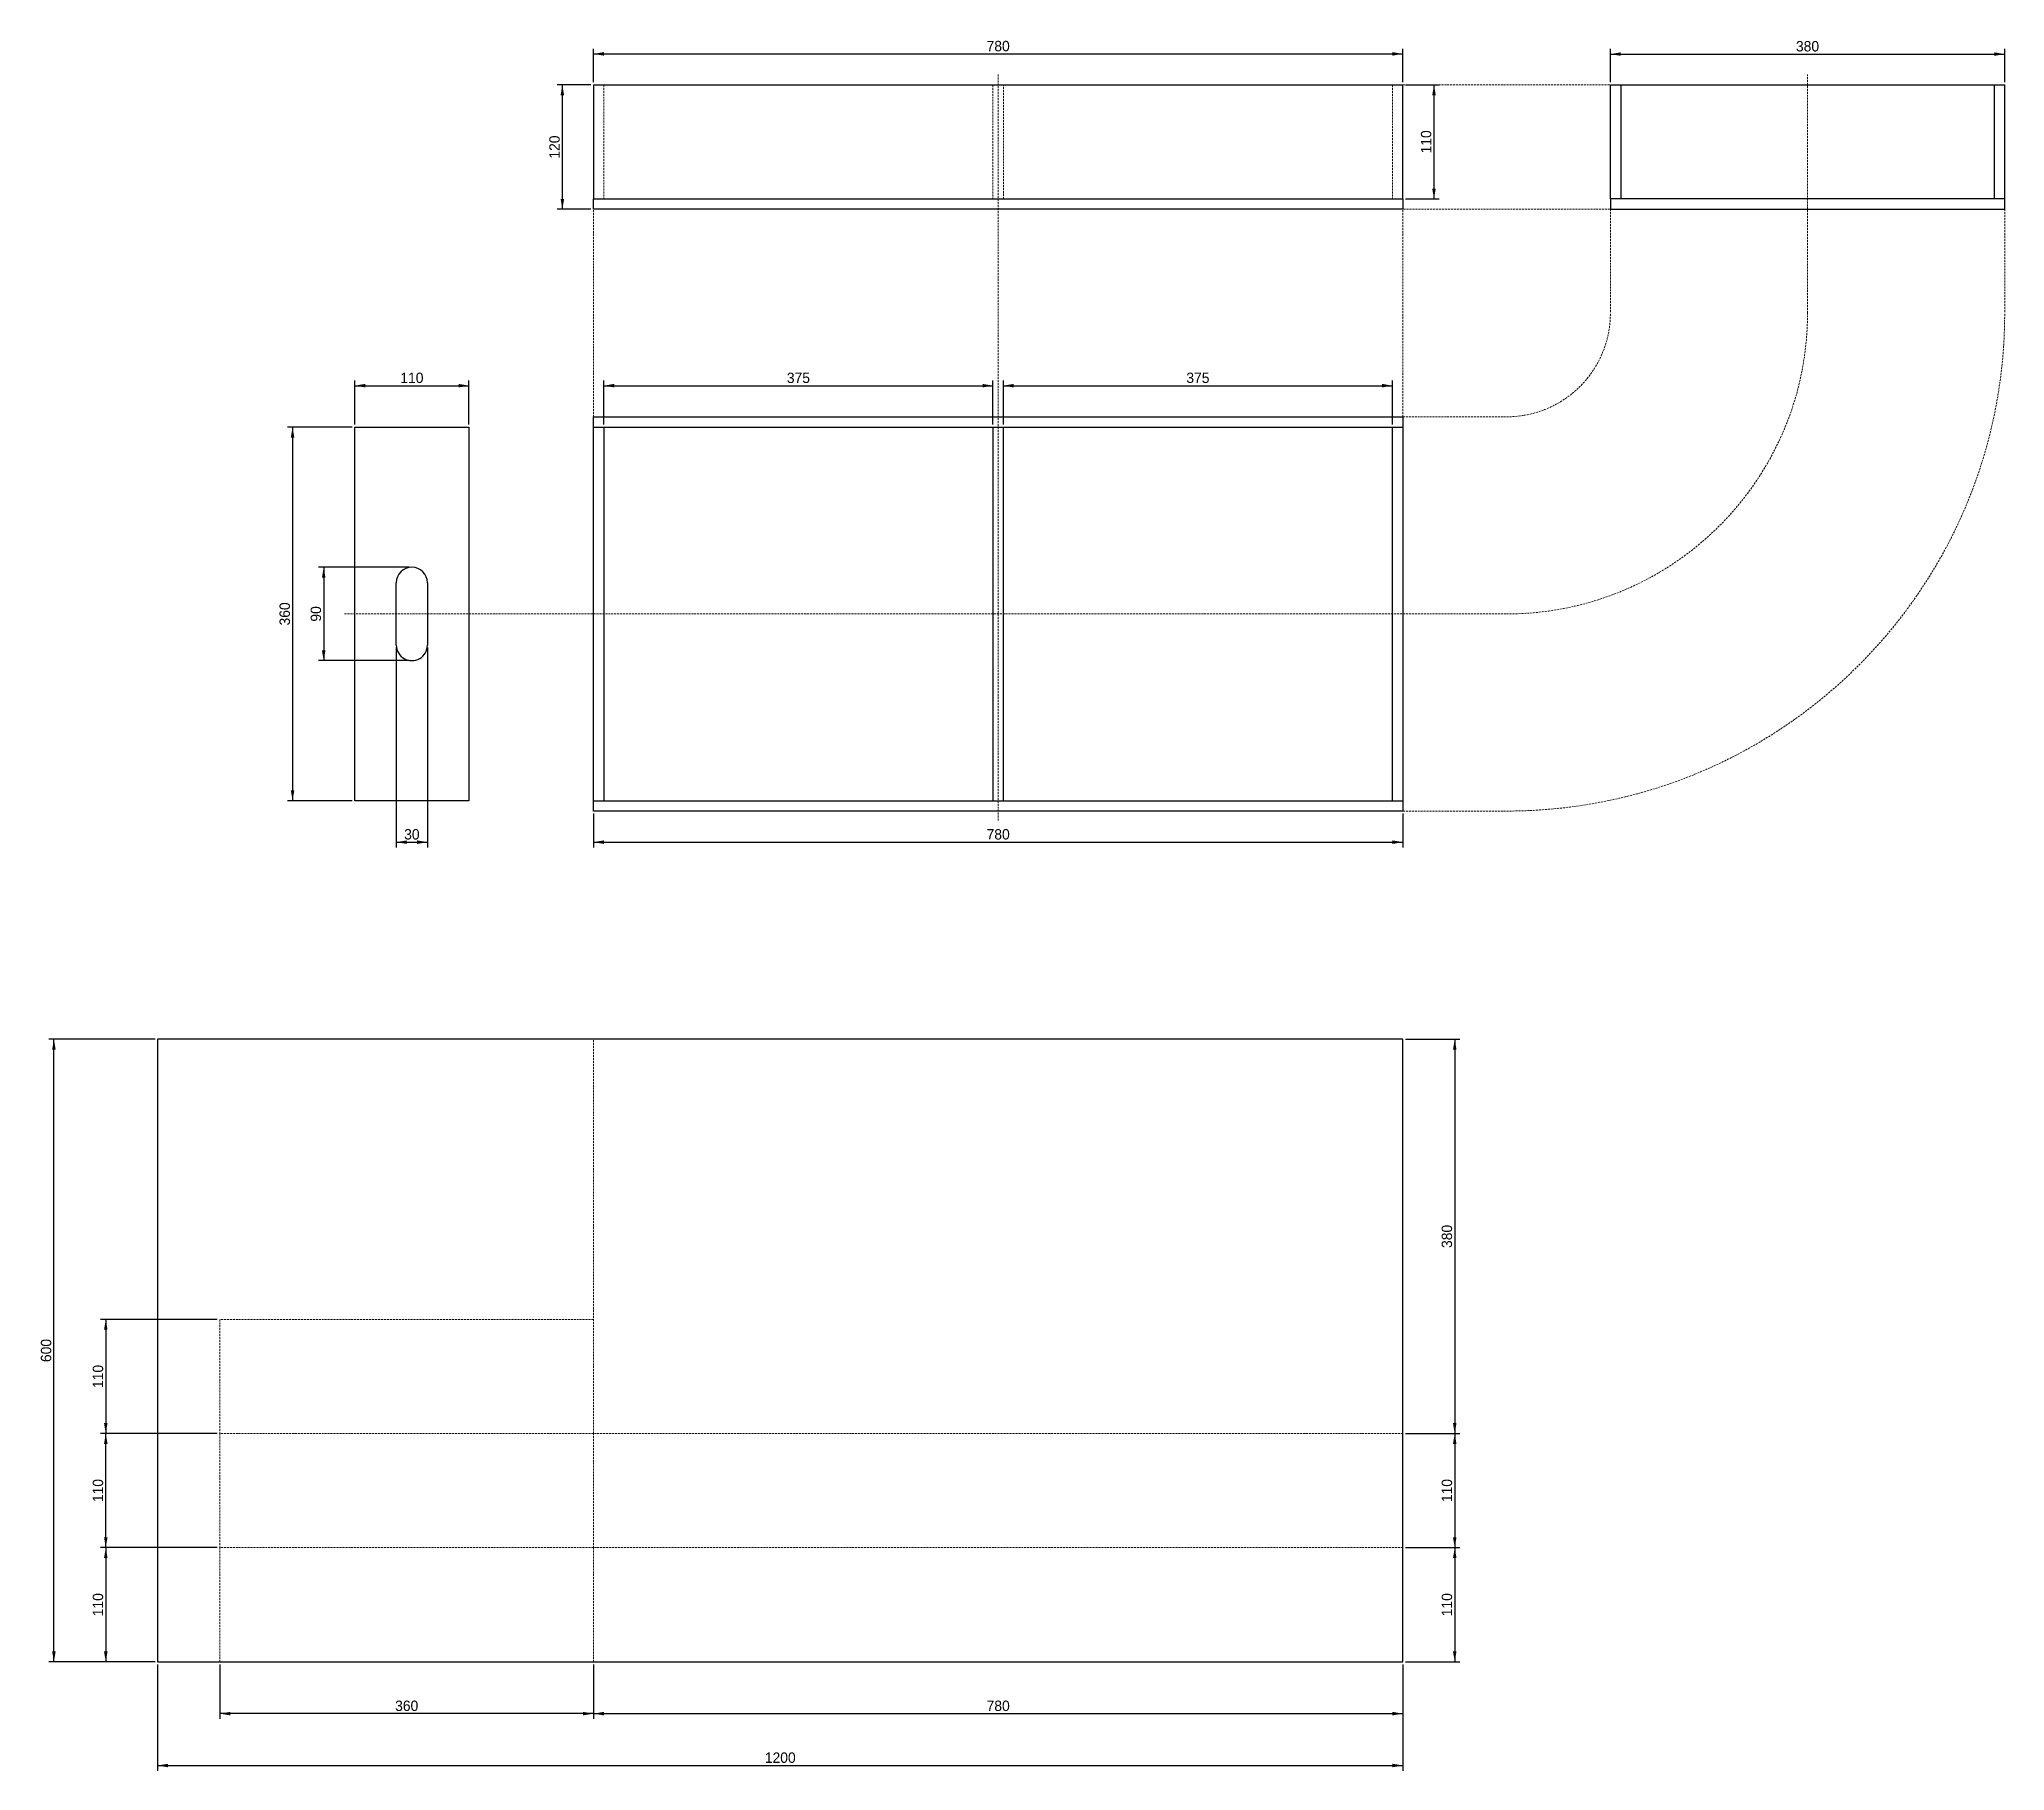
# Model space of a CAD drawing. Header units: millimetres. Extents: x -1414 to 480, y -1405 to 264.
import ezdxf

# ---------------------------------------------------------------- set-up
doc = ezdxf.new("R2010")
doc.units = ezdxf.units.MM
doc.linetypes.add('DASHEDTINY', pattern=[2.8575, 1.905, -0.9525])
doc.layers.get('0').update_dxf_attribs({"color": 40, "linetype": 'DASHEDTINY', "lineweight": 18, "true_color": 0xffaa00})
doc.layers.add('1 Dims', color=136, linetype='CONTINUOUS', lineweight=9, true_color=0x008080)
doc.layers.add('2 Dashed', color=7, linetype='DASHEDTINY', lineweight=13)
doc.layers.add('3 Draw', color=7, linetype='CONTINUOUS', lineweight=25)
doc.dimstyles.get("Standard").update_dxf_attribs({"dimscale": 4, "dimtxt": 2.5, "dimasz": 2.5, "dimexe": 1.25, "dimexo": 0.625, "dimtad": 0, "dimtoh": 1, "dimdec": 0, "dimzin": 1, "dimdsep": 46, "dimtxsty": 'Standard', "dimcen": 0.09, "dimazin": 0, "dimtfac": 1, "dimtdec": 4, "dimtofl": 0, "dimtmove": 0, "dimatfit": 3, "dimfxl": 1, "dimtolj": 1, "dimtzin": 0, "dimarcsym": 0})

# ---------------------------------------------------------------- blocks, each defined once
blk = doc.blocks.new('*D1')
at = {"layer": '1 Dims', "color": 0, "linetype": 'ByBlock', "lineweight": -2}
for p, q in [((-97.5, 220), (-65, 220)), ((-70, 220), (-70, 110)), ((-97.5, 110), (-65, 110))]:
    blk.add_line(p, q, dxfattribs=at)
for points in [[(-70, 220), (-68.3, 210), (-71.7, 210)], [(-70, 110), (-71.7, 120), (-68.3, 120)]]:
    blk.add_solid(points, dxfattribs=at)
at = {"layer": '1 Dims', "color": 0, "linetype": 'CONTINUOUS', "lineweight": -2, "insert": (-77.5, 165), "char_height": 10, "width": 15.556, "attachment_point": 5, "rotation": 90}
blk.add_mtext('110', dxfattribs=at)
blk = doc.blocks.new('*D2')
at = {"layer": '1 Dims', "color": 0, "linetype": 'ByBlock', "lineweight": -2}
for p, q in [((100, 222.5), (100, 254.6)), ((100, 249.6), (480, 249.6)), ((480, 222.5), (480, 254.6))]:
    blk.add_line(p, q, dxfattribs=at)
for points in [[(100, 249.6), (110, 251.3), (110, 247.9)], [(480, 249.6), (470, 247.9), (470, 251.3)]]:
    blk.add_solid(points, dxfattribs=at)
at = {"layer": '1 Dims', "color": 0, "linetype": 'CONTINUOUS', "lineweight": -2, "insert": (290, 257.1), "char_height": 10, "width": 20, "attachment_point": 5}
blk.add_mtext('380', dxfattribs=at)
blk = doc.blocks.new('*D3')
at = {"layer": '1 Dims', "color": 0, "linetype": 'ByBlock', "lineweight": -2}
for p, q in [((-880, 222.5), (-880, 254.8)), ((-880, 249.8), (-100, 249.8)), ((-100, 222.5), (-100, 254.8))]:
    blk.add_line(p, q, dxfattribs=at)
for points in [[(-880, 249.8), (-870, 251.5), (-870, 248.1)], [(-100, 249.8), (-110, 248.1), (-110, 251.5)]]:
    blk.add_solid(points, dxfattribs=at)
at = {"layer": '1 Dims', "color": 0, "linetype": 'CONTINUOUS', "lineweight": -2, "insert": (-490, 257.3), "char_height": 10, "width": 20, "attachment_point": 5}
blk.add_mtext('780', dxfattribs=at)
blk = doc.blocks.new('*D4')
at = {"layer": '1 Dims', "color": 0, "linetype": 'ByBlock', "lineweight": -2}
for p, q in [((-882.5, 220), (-915, 220)), ((-910, 100), (-910, 220)), ((-882.5, 100), (-915, 100))]:
    blk.add_line(p, q, dxfattribs=at)
for points in [[(-910, 220), (-908.3, 210), (-911.7, 210)], [(-910, 100), (-911.7, 110), (-908.3, 110)]]:
    blk.add_solid(points, dxfattribs=at)
at = {"layer": '1 Dims', "color": 0, "linetype": 'CONTINUOUS', "lineweight": -2, "insert": (-917.5, 160), "char_height": 10, "width": 17.778, "attachment_point": 5, "rotation": 90}
blk.add_mtext('120', dxfattribs=at)
blk = doc.blocks.new('*D5')
at = {"layer": '1 Dims', "color": 0, "linetype": 'ByBlock', "lineweight": -2}
for p, q in [((-880, -482.5), (-880, -515)), ((-100, -482.5), (-100, -515)), ((-880, -510), (-100, -510))]:
    blk.add_line(p, q, dxfattribs=at)
for points in [[(-880, -510), (-870, -508.3), (-870, -511.7)], [(-100, -510), (-110, -511.7), (-110, -508.3)]]:
    blk.add_solid(points, dxfattribs=at)
at = {"layer": '1 Dims', "color": 0, "linetype": 'CONTINUOUS', "lineweight": -2, "insert": (-490, -502.5), "char_height": 10, "width": 20, "attachment_point": 5}
blk.add_mtext('780', dxfattribs=at)
blk = doc.blocks.new('*D6')
at = {"layer": '1 Dims', "color": 0, "linetype": 'ByBlock', "lineweight": -2}
for p, q in [((-870, -107.5), (-870, -65)), ((-870, -70), (-495, -70)), ((-495, -107.5), (-495, -65))]:
    blk.add_line(p, q, dxfattribs=at)
for points in [[(-870, -70), (-860, -68.3), (-860, -71.7)], [(-495, -70), (-505, -71.7), (-505, -68.3)]]:
    blk.add_solid(points, dxfattribs=at)
at = {"layer": '1 Dims', "color": 0, "linetype": 'CONTINUOUS', "lineweight": -2, "insert": (-682.5, -62.5), "char_height": 10, "width": 20, "attachment_point": 5}
blk.add_mtext('375', dxfattribs=at)
blk = doc.blocks.new('*D7')
at = {"layer": '1 Dims', "color": 0, "linetype": 'ByBlock', "lineweight": -2}
for p, q in [((-485, -107.5), (-485, -65)), ((-485, -70), (-110, -70)), ((-110, -107.5), (-110, -65))]:
    blk.add_line(p, q, dxfattribs=at)
for points in [[(-485, -70), (-475, -68.3), (-475, -71.7)], [(-110, -70), (-120, -71.7), (-120, -68.3)]]:
    blk.add_solid(points, dxfattribs=at)
at = {"layer": '1 Dims', "color": 0, "linetype": 'CONTINUOUS', "lineweight": -2, "insert": (-297.5, -62.5), "char_height": 10, "width": 20, "attachment_point": 5}
blk.add_mtext('375', dxfattribs=at)
blk = doc.blocks.new('*D8')
at = {"layer": '1 Dims', "color": 0, "linetype": 'ByBlock', "lineweight": -2}
for p, q in [((-1070, -322.5), (-1070, -515)), ((-1040, -322.5), (-1040, -515)), ((-1070, -510), (-1040, -510))]:
    blk.add_line(p, q, dxfattribs=at)
for points in [[(-1070, -510), (-1060, -508.3), (-1060, -511.7)], [(-1040, -510), (-1050, -511.7), (-1050, -508.3)]]:
    blk.add_solid(points, dxfattribs=at)
at = {"layer": '1 Dims', "color": 0, "linetype": 'CONTINUOUS', "lineweight": -2, "insert": (-1055, -502.5), "char_height": 10, "width": 12.222, "attachment_point": 5, "rotation": 0.0001}
blk.add_mtext('30', dxfattribs=at)
blk = doc.blocks.new('*D9')
at = {"layer": '1 Dims', "color": 0, "linetype": 'ByBlock', "lineweight": -2}
for p, q in [((-1057.5, -245), (-1145, -245)), ((-1140, -245), (-1140, -335)), ((-1057.5, -335), (-1145, -335))]:
    blk.add_line(p, q, dxfattribs=at)
for points in [[(-1140, -245), (-1138.3, -255), (-1141.7, -255)], [(-1140, -335), (-1141.7, -325), (-1138.3, -325)]]:
    blk.add_solid(points, dxfattribs=at)
at = {"layer": '1 Dims', "color": 0, "linetype": 'CONTINUOUS', "lineweight": -2, "insert": (-1147.5, -290), "char_height": 10, "width": 12.222, "attachment_point": 5, "rotation": 90}
blk.add_mtext('90', dxfattribs=at)
blk = doc.blocks.new('*D10')
at = {"layer": '1 Dims', "color": 0, "linetype": 'ByBlock', "lineweight": -2}
for p, q in [((-1110, -107.5), (-1110, -65)), ((-1110, -70), (-1000, -70)), ((-1000, -107.5), (-1000, -65))]:
    blk.add_line(p, q, dxfattribs=at)
for points in [[(-1110, -70), (-1100, -68.3), (-1100, -71.7)], [(-1000, -70), (-1010, -71.7), (-1010, -68.3)]]:
    blk.add_solid(points, dxfattribs=at)
at = {"layer": '1 Dims', "color": 0, "linetype": 'CONTINUOUS', "lineweight": -2, "insert": (-1055, -62.5), "char_height": 10, "width": 15.556, "attachment_point": 5}
blk.add_mtext('110', dxfattribs=at)
blk = doc.blocks.new('*D11')
at = {"layer": '1 Dims', "color": 0, "linetype": 'ByBlock', "lineweight": -2}
for p, q in [((-1112.5, -110), (-1175, -110)), ((-1170, -110), (-1170, -470)), ((-1112.5, -470), (-1175, -470))]:
    blk.add_line(p, q, dxfattribs=at)
for points in [[(-1170, -110), (-1168.3, -120), (-1171.7, -120)], [(-1170, -470), (-1171.7, -460), (-1168.3, -460)]]:
    blk.add_solid(points, dxfattribs=at)
at = {"layer": '1 Dims', "color": 0, "linetype": 'CONTINUOUS', "lineweight": -2, "insert": (-1177.5, -290), "char_height": 10, "width": 20, "attachment_point": 5, "rotation": 90}
blk.add_mtext('360', dxfattribs=at)
blk = doc.blocks.new('*D12')
at = {"layer": '1 Dims', "color": 0, "linetype": 'ByBlock', "lineweight": -2}
for p, q in [((-880, -1302.5), (-880, -1355)), ((-100, -1302.5), (-100, -1355)), ((-880, -1350), (-100, -1350))]:
    blk.add_line(p, q, dxfattribs=at)
for points in [[(-880, -1350), (-870, -1348.3), (-870, -1351.7)], [(-100, -1350), (-110, -1351.7), (-110, -1348.3)]]:
    blk.add_solid(points, dxfattribs=at)
at = {"layer": '1 Dims', "color": 0, "linetype": 'CONTINUOUS', "lineweight": -2, "insert": (-490, -1342.5), "char_height": 10, "width": 20, "attachment_point": 5}
blk.add_mtext('780', dxfattribs=at)
blk = doc.blocks.new('*D13')
at = {"layer": '1 Dims', "color": 0, "linetype": 'ByBlock', "lineweight": -2}
for p, q in [((-1240, -1302.5), (-1240, -1355)), ((-880, -1302.5), (-880, -1355)), ((-880, -1350), (-1240, -1350))]:
    blk.add_line(p, q, dxfattribs=at)
for points in [[(-1240, -1350), (-1230, -1348.3), (-1230, -1351.7)], [(-880, -1350), (-890, -1351.7), (-890, -1348.3)]]:
    blk.add_solid(points, dxfattribs=at)
at = {"layer": '1 Dims', "color": 0, "linetype": 'CONTINUOUS', "lineweight": -2, "insert": (-1060, -1342.5), "char_height": 10, "width": 20, "attachment_point": 5}
blk.add_mtext('360', dxfattribs=at)
blk = doc.blocks.new('*D14')
at = {"layer": '1 Dims', "color": 0, "linetype": 'ByBlock', "lineweight": -2}
for p, q in [((-97.5, -700), (-45, -700)), ((-50, -700), (-50, -1080)), ((-97.5, -1080), (-45, -1080))]:
    blk.add_line(p, q, dxfattribs=at)
for points in [[(-50, -700), (-48.3, -710), (-51.7, -710)], [(-50, -1080), (-51.7, -1070), (-48.3, -1070)]]:
    blk.add_solid(points, dxfattribs=at)
at = {"layer": '1 Dims', "color": 0, "linetype": 'CONTINUOUS', "lineweight": -2, "insert": (-57.5, -890), "char_height": 10, "width": 20, "attachment_point": 5, "rotation": 90}
blk.add_mtext('380', dxfattribs=at)
blk = doc.blocks.new('*D15')
at = {"layer": '1 Dims', "color": 0, "linetype": 'ByBlock', "lineweight": -2}
for p, q in [((-97.5, -1080), (-45, -1080)), ((-50, -1080), (-50, -1190)), ((-97.5, -1190), (-45, -1190))]:
    blk.add_line(p, q, dxfattribs=at)
for points in [[(-50, -1080), (-48.3, -1090), (-51.7, -1090)], [(-50, -1190), (-51.7, -1180), (-48.3, -1180)]]:
    blk.add_solid(points, dxfattribs=at)
at = {"layer": '1 Dims', "color": 0, "linetype": 'CONTINUOUS', "lineweight": -2, "insert": (-57.5, -1135), "char_height": 10, "width": 15.556, "attachment_point": 5, "rotation": 90}
blk.add_mtext('110', dxfattribs=at)
blk = doc.blocks.new('*D16')
at = {"layer": '1 Dims', "color": 0, "linetype": 'ByBlock', "lineweight": -2}
for p, q in [((-97.5, -1190), (-45, -1190)), ((-50, -1190), (-50, -1300)), ((-97.5, -1300), (-45, -1300))]:
    blk.add_line(p, q, dxfattribs=at)
for points in [[(-50, -1190), (-48.3, -1200), (-51.7, -1200)], [(-50, -1300), (-51.7, -1290), (-48.3, -1290)]]:
    blk.add_solid(points, dxfattribs=at)
at = {"layer": '1 Dims', "color": 0, "linetype": 'CONTINUOUS', "lineweight": -2, "insert": (-57.5, -1245), "char_height": 10, "width": 15.556, "attachment_point": 5, "rotation": 90}
blk.add_mtext('110', dxfattribs=at)
blk = doc.blocks.new('*D17')
at = {"layer": '1 Dims', "color": 0, "linetype": 'ByBlock', "lineweight": -2}
for p, q in [((-1242.5, -970), (-1355, -970)), ((-1350, -970), (-1350, -1080)), ((-1242.5, -1080), (-1355, -1080))]:
    blk.add_line(p, q, dxfattribs=at)
for points in [[(-1350, -970), (-1348.3, -980), (-1351.7, -980)], [(-1350, -1080), (-1351.7, -1070), (-1348.3, -1070)]]:
    blk.add_solid(points, dxfattribs=at)
at = {"layer": '1 Dims', "color": 0, "linetype": 'CONTINUOUS', "lineweight": -2, "insert": (-1357.5, -1025), "char_height": 10, "width": 15.556, "attachment_point": 5, "rotation": 90}
blk.add_mtext('110', dxfattribs=at)
blk = doc.blocks.new('*D18')
at = {"layer": '1 Dims', "color": 0, "linetype": 'ByBlock', "lineweight": -2}
for p, q in [((-1242.5, -1080), (-1355, -1080)), ((-1350, -1190), (-1350, -1080)), ((-1242.5, -1190), (-1355, -1190))]:
    blk.add_line(p, q, dxfattribs=at)
for points in [[(-1350, -1080), (-1348.3, -1090), (-1351.7, -1090)], [(-1350, -1190), (-1351.7, -1180), (-1348.3, -1180)]]:
    blk.add_solid(points, dxfattribs=at)
at = {"layer": '1 Dims', "color": 0, "linetype": 'CONTINUOUS', "lineweight": -2, "insert": (-1357.5, -1135), "char_height": 10, "width": 15.556, "attachment_point": 5, "rotation": 90}
blk.add_mtext('110', dxfattribs=at)
blk = doc.blocks.new('*D19')
at = {"layer": '1 Dims', "color": 0, "linetype": 'ByBlock', "lineweight": -2}
for p, q in [((-1242.5, -1190), (-1355, -1190)), ((-1350, -1190), (-1350, -1300)), ((-1302.5, -1300), (-1355, -1300))]:
    blk.add_line(p, q, dxfattribs=at)
for points in [[(-1350, -1190), (-1348.3, -1200), (-1351.7, -1200)], [(-1350, -1300), (-1351.7, -1290), (-1348.3, -1290)]]:
    blk.add_solid(points, dxfattribs=at)
at = {"layer": '1 Dims', "color": 0, "linetype": 'CONTINUOUS', "lineweight": -2, "insert": (-1357.5, -1245), "char_height": 10, "width": 15.556, "attachment_point": 5, "rotation": 90}
blk.add_mtext('110', dxfattribs=at)
blk = doc.blocks.new('*D20')
at = {"layer": '1 Dims', "color": 0, "linetype": 'ByBlock', "lineweight": -2}
for p, q in [((-1300, -1302.5), (-1300, -1405)), ((-100, -1302.5), (-100, -1405)), ((-1300, -1400), (-100, -1400))]:
    blk.add_line(p, q, dxfattribs=at)
for points in [[(-1300, -1400), (-1290, -1398.3), (-1290, -1401.7)], [(-100, -1400), (-110, -1401.7), (-110, -1398.3)]]:
    blk.add_solid(points, dxfattribs=at)
at = {"layer": '1 Dims', "color": 0, "linetype": 'CONTINUOUS', "lineweight": -2, "insert": (-700, -1392.5), "char_height": 10, "width": 25.556, "attachment_point": 5}
blk.add_mtext('1200', dxfattribs=at)
blk = doc.blocks.new('*D21')
at = {"layer": '1 Dims', "color": 0, "linetype": 'ByBlock', "lineweight": -2}
for p, q in [((-1302.5, -700), (-1405, -700)), ((-1400, -1300), (-1400, -700)), ((-1302.5, -1300), (-1405, -1300))]:
    blk.add_line(p, q, dxfattribs=at)
for points in [[(-1400, -700), (-1398.3, -710), (-1401.7, -710)], [(-1400, -1300), (-1401.7, -1290), (-1398.3, -1290)]]:
    blk.add_solid(points, dxfattribs=at)
at = {"layer": '1 Dims', "color": 0, "linetype": 'CONTINUOUS', "lineweight": -2, "insert": (-1407.5, -1000), "char_height": 10, "width": 20, "attachment_point": 5, "rotation": 90}
blk.add_mtext('600', dxfattribs=at)

msp = doc.modelspace()

# ---------------------------------------------------------------- linework, layer by layer
for p, q in [((-490, 230), (-490, -490)), ((290, 0), (290, 230)), ((-100, 220), (100, 220)), ((-880, -100), (-880, 105)), ((-105, 100), (100, 100)), ((-100, -100), (-100, 105)), ((100, 100), (100, 0)), ((480, 100), (480, 0)), ((-100, -100), (0, -100)), ((-1120, -290), (0, -290)), ((-100, -480), (0, -480))]:
    msp.add_line(p, q)
for radius in [100, 480, 290]:
    msp.add_arc((0, 0), radius, 270, 0)
at = {"layer": '2 Dashed'}
for p, q in [((-870, 220), (-870, 110)), ((-495, 220), (-495, 110)), ((-485, 110), (-485, 220)), ((-110, 220), (-110, 110)), ((-880, -1080), (-880, -700)), ((-880, -970), (-1240, -970)), ((-1240, -970), (-1240, -1080)), ((-880, -1080), (-1240, -1080)), ((-1240, -1080), (-1240, -1190)), ((-100, -1080), (-880, -1080)), ((-880, -1190), (-880, -1080)), ((-880, -1190), (-1240, -1190)), ((-1240, -1190), (-1240, -1300)), ((-100, -1190), (-880, -1190)), ((-880, -1190), (-880, -1300))]:
    msp.add_line(p, q, dxfattribs=at)
at = {"layer": '3 Draw'}
for p, q in [((-880, 220), (-100, 220)), ((-880, 220), (-880, 110)), ((-100, 110), (-100, 220)), ((100, 110), (100, 220)), ((100, 220), (480, 220)), ((110, 220), (110, 110)), ((470, 220), (470, 110)), ((480, 110), (480, 220)), ((-880, 110), (-100, 110)), ((-880, 100), (-880, 110)), ((-100, 100), (-880, 100)), ((-100, 110), (-100, 100)), ((-880.1, -110), (-100, -110)), ((-870, -110), (-870, -470)), ((-495, -110), (-495, -470)), ((-485, -470), (-485, -110)), ((-110, -470.1), (-110, -110)), ((-1070, -320), (-1070, -260)), ((-1040, -260), (-1040, -320)), ((-880, -470), (-100, -470))]:
    msp.add_line(p, q, dxfattribs=at)
for points in [[(100, 100), (480, 100), (480, 110), (100, 110)], [(-1110, -110), (-1000, -110), (-1000, -470), (-1110, -470)], [(-880, -100), (-100, -100), (-100, -480), (-880, -480)], [(-100, -700), (-1300, -700), (-1300, -1300), (-100, -1300)]]:
    msp.add_lwpolyline(points, close=True, dxfattribs=at)
at = {"layer": '3 Draw', "color": 7, "linetype": 'CONTINUOUS', "lineweight": 25}
for centre, start, end in [((-1055, -260), 0, 180), ((-1055, -320), 179.9999, 0.0001)]:
    msp.add_arc(centre, 15, start, end, dxfattribs=at)

# ---------------------------------------------------------------- dimensions: what is measured, and where the dimension line sits
at = {"layer": '1 Dims'}
for p1, p2, distance, picture, middle in [((-880, 220), (-100, 220), 29.8, '*D3', (-490, 257.3)), ((100, 220), (480, 220), 29.6, '*D2', (290, 257.1)), ((-880, 100), (-880, 220), 30, '*D4', (-917.5, 160)), ((-100, 220), (-100, 110), 30, '*D1', (-77.5, 165)), ((-1110, -110), (-1000, -110), 40, '*D10', (-1055, -62.5)), ((-870, -110), (-495, -110), 40, '*D6', (-682.5, -62.5)), ((-485, -110), (-110, -110), 40, '*D7', (-297.5, -62.5)), ((-1055, -245), (-1055, -335), -85, '*D9', (-1147.5, -290)), ((-1070, -320), (-1040, -320), -190, '*D8', (-1055, -502.5)), ((-880, -480), (-100, -480), -30, '*D5', (-490, -502.5)), ((-1300, -1300), (-1300, -700), 100, '*D21', (-1407.5, -1000)), ((-100, -700), (-100, -1080), 50, '*D14', (-57.5, -890)), ((-1240, -970), (-1240, -1080), -110, '*D17', (-1357.5, -1025)), ((-1240, -1190), (-1240, -1080), 110, '*D18', (-1357.5, -1135)), ((-100, -1080), (-100, -1190), 50, '*D15', (-57.5, -1135)), ((-100, -1190), (-100, -1300), 50, '*D16', (-57.5, -1245)), ((-1300, -1300), (-100, -1300), -100, '*D20', (-700, -1392.5)), ((-880, -1300), (-1240, -1300), 50, '*D13', (-1060, -1342.5)), ((-880, -1300), (-100, -1300), -50, '*D12', (-490, -1342.5))]:
    dim = msp.add_aligned_dim(p1=p1, p2=p2, distance=distance, dimstyle='Standard', dxfattribs=at)
    dim.commit()
    dim.dimension.update_dxf_attribs({"geometry": picture, "text_midpoint": middle})
for base, p1, p2, picture, middle in [((-1170, -470), (-1110, -110), (-1110, -470), '*D11', (-1177.5, -290)), ((-1350, -1300), (-1240, -1190), (-1300, -1300), '*D19', (-1357.5, -1245))]:
    dim = msp.add_linear_dim(base=base, p1=p1, p2=p2, angle=90, dimstyle='Standard', dxfattribs=at)
    dim.commit()
    dim.dimension.update_dxf_attribs({"geometry": picture, "text_midpoint": middle})

doc.saveas('drawing.dxf')
